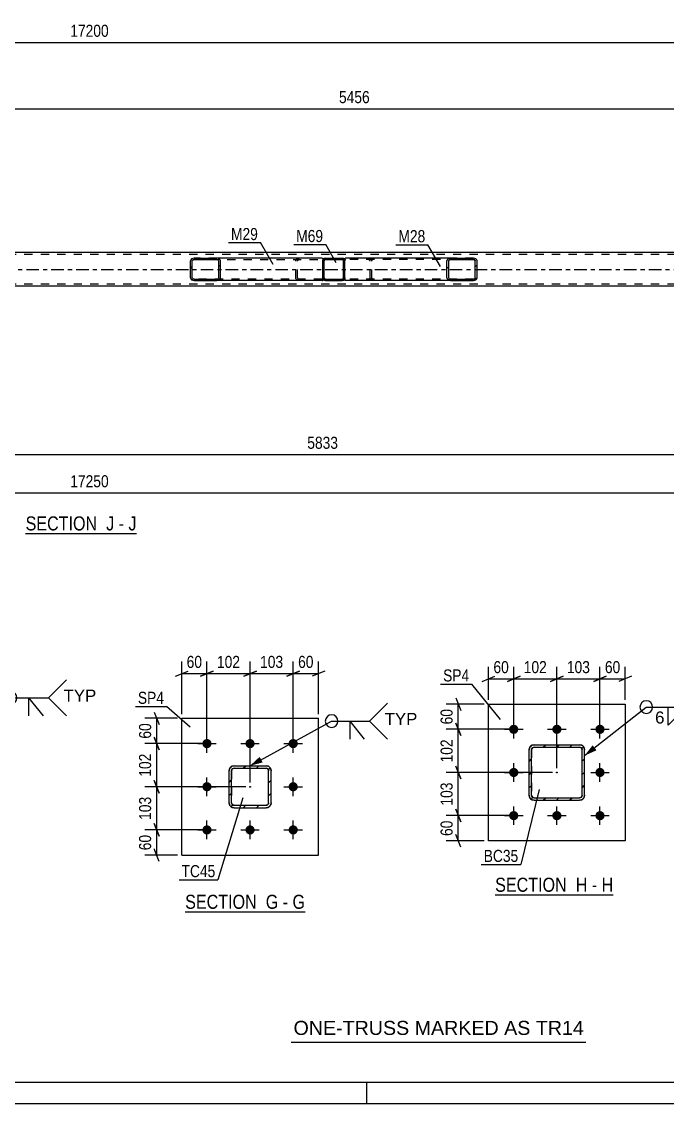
# Model space of a CAD drawing. Header units: millimetres. Extents: x -81 to 760, y -449 to 145.
# Drawn here: x 258 to 411.5, y -448.7 to -191.8 of the extents above; entities that cross this region are included whole.
import ezdxf

# ---------------------------------------------------------------- set-up
doc = ezdxf.new("R2010")
doc.units = ezdxf.units.MM
doc.linetypes.add('DXK_LINE_DOT2', pattern=[3.9198, 1.9599, -1.9599])
doc.linetypes.add('DXK_LINE_DOT3', pattern=[5.9187, 2.979, -0.9799, 0.9799, -0.9799])
doc.styles.add('Arial', font='ARIAL.TTF', dxfattribs={"height": 0.2})
doc.styles.add('Arial Narrow', font='ARIALN.TTF', dxfattribs={"height": 0.2})

# ---------------------------------------------------------------- blocks, each defined once
blk = doc.blocks.new('Unknown-389626899-1162 - 18990')
at = {"color": 5, "linetype": 'Continuous'}
for p, q in [((-75.92, -443.66), (755.08, -443.66)), ((340.08, -448.66), (340.08, -443.66)), ((-80.92, -448.66), (760.08, -448.66))]:
    blk.add_line(p, q, dxfattribs=at)
blk = doc.blocks.new('Unknown-389626899-72569 - 18990')
at = {"color": 7, "linetype": 'Continuous'}
blk.add_line((322.08, -434.16), (392.08, -434.16), dxfattribs=at)
at = {"color": 7, "style": 'Arial'}
blk.add_text('ONE-TRUSS MARKED AS TR14', height=3.3428, dxfattribs=at).set_placement((322.62, -432.41))
blk = doc.blocks.new('Unknown-389626899-12 - 70844')
at = {"color": 6, "linetype": 'Continuous'}
blk.add_line((370.55, -399.16), (398.62, -399.16), dxfattribs=at)
at = {"color": 0, "linetype": 'Continuous'}
blk.add_wipeout([(388.66, -398.41), (388.66, -394.91), (370.55, -394.91), (370.55, -398.41)], dxfattribs=at)
at = {"color": 7, "linetype": 'Continuous', "style": 'Arial Narrow'}
blk.add_text('SECTION ', height=3.34, dxfattribs=at).set_placement((370.55, -398.41))
at = {"color": 0, "linetype": 'Continuous'}
blk.add_wipeout([(392.48, -398.41), (392.48, -394.91), (389.71, -394.91), (389.71, -398.41)], dxfattribs=at)
at = {"color": 7, "linetype": 'Continuous', "style": 'Arial Narrow'}
blk.add_text('H', height=3.34, dxfattribs=at).set_placement((389.71, -398.41))
at = {"color": 0, "linetype": 'Continuous'}
blk.add_wipeout([(394.81, -398.41), (394.81, -394.91), (393.53, -394.91), (393.53, -398.41)], dxfattribs=at)
blk.add_wipeout([(398.62, -398.41), (398.62, -394.91), (395.86, -394.91), (395.86, -398.41)], dxfattribs=at)
at = {"color": 7, "linetype": 'Continuous', "style": 'Arial Narrow'}
for s, p in [('H', (395.86, -398.41)), ('-', (393.53, -398.41))]:
    blk.add_text(s, height=3.34, dxfattribs=at).set_placement(p)
blk = doc.blocks.new('Unknown-389626899-19 - 46442')
at = {"color": 6, "linetype": 'Continuous'}
blk.add_line((296.86, -403.21), (325.36, -403.21), dxfattribs=at)
at = {"color": 0, "linetype": 'Continuous'}
blk.add_wipeout([(314.97, -402.46), (314.97, -398.96), (296.86, -398.96), (296.86, -402.46)], dxfattribs=at)
at = {"color": 7, "linetype": 'Continuous', "style": 'Arial Narrow'}
blk.add_text('SECTION ', height=3.34, dxfattribs=at).set_placement((296.86, -402.46))
at = {"color": 0, "linetype": 'Continuous'}
blk.add_wipeout([(319, -402.46), (319, -398.96), (316.02, -398.96), (316.02, -402.46)], dxfattribs=at)
at = {"color": 7, "linetype": 'Continuous', "style": 'Arial Narrow'}
blk.add_text('G', height=3.34, dxfattribs=at).set_placement((316.02, -402.46))
at = {"color": 0, "linetype": 'Continuous'}
blk.add_wipeout([(321.32, -402.46), (321.32, -398.96), (320.05, -398.96), (320.05, -402.46)], dxfattribs=at)
blk.add_wipeout([(325.36, -402.46), (325.36, -398.96), (322.37, -398.96), (322.37, -402.46)], dxfattribs=at)
at = {"color": 7, "linetype": 'Continuous', "style": 'Arial Narrow'}
for s, p in [('G', (322.37, -402.46)), ('-', (320.05, -402.46))]:
    blk.add_text(s, height=3.34, dxfattribs=at).set_placement(p)
blk = doc.blocks.new('Unknown-389626899-21 - 48534')
at = {"color": 6, "linetype": 'Continuous'}
blk.add_line((258.93, -313.35), (285.29, -313.35), dxfattribs=at)
at = {"color": 0, "linetype": 'Continuous'}
blk.add_wipeout([(277.03, -312.6), (277.03, -309.1), (258.93, -309.1), (258.93, -312.6)], dxfattribs=at)
at = {"color": 7, "linetype": 'Continuous', "style": 'Arial Narrow'}
blk.add_text('SECTION ', height=3.34, dxfattribs=at).set_placement((258.93, -312.6))
at = {"color": 0, "linetype": 'Continuous'}
blk.add_wipeout([(280, -312.6), (280, -309.1), (278.08, -309.1), (278.08, -312.6)], dxfattribs=at)
at = {"color": 7, "linetype": 'Continuous', "style": 'Arial Narrow'}
blk.add_text('J', height=3.34, dxfattribs=at).set_placement((278.08, -312.6))
at = {"color": 0, "linetype": 'Continuous'}
blk.add_wipeout([(282.33, -312.6), (282.33, -309.1), (281.05, -309.1), (281.05, -312.6)], dxfattribs=at)
blk.add_wipeout([(285.29, -312.6), (285.29, -309.1), (283.38, -309.1), (283.38, -312.6)], dxfattribs=at)
at = {"color": 7, "linetype": 'Continuous', "style": 'Arial Narrow'}
for s, p in [('J', (283.38, -312.6)), ('-', (281.05, -312.6))]:
    blk.add_text(s, height=3.34, dxfattribs=at).set_placement(p)
blk = doc.blocks.new('Part-389626899-70857 - 70844')
at = {"linetype": 'Continuous'}
h = blk.add_hatch(dxfattribs=at)
h.set_pattern_fill('', scale=0.7, style=0, pattern_type=0)
h.set_pattern_definition([(45, (379.3602, -363.5743), (-1.57154, 1.57154), [])])
h.paths.add_polyline_path([(379.82, -363.48), (379.36, -363.57), (378.97, -363.83), (378.71, -364.22), (378.62, -364.68), (378.62, -375.48), (378.71, -375.94), (378.97, -376.33), (379.36, -376.59), (379.82, -376.68), (390.62, -376.68), (391.08, -376.59), (391.47, -376.33), (391.73, -375.94), (391.82, -375.48), (391.82, -364.68), (391.73, -364.22), (391.47, -363.83), (391.08, -363.57), (390.62, -363.48)])
h.paths.add_polyline_path([(390.62, -364.08), (390.85, -364.13), (391.04, -364.26), (391.17, -364.45), (391.22, -364.68), (391.22, -375.48), (391.17, -375.71), (391.04, -375.91), (390.85, -376.04), (390.62, -376.08), (379.82, -376.08), (379.59, -376.04), (379.4, -375.91), (379.27, -375.71), (379.22, -375.48), (379.22, -364.68), (379.27, -364.45), (379.4, -364.26), (379.59, -364.13), (379.82, -364.08)])
blk.add_hatch(color=246, dxfattribs=at).paths.add_polyline_path([(385.22, -370.18, -1), (385.22, -369.98, -1)])
at = {"color": 7, "linetype": 'DXK_LINE_DOT2'}
for p, q in [((378.62, -364.68), (378.71, -364.22)), ((378.62, -375.48), (378.62, -364.68)), ((379.27, -364.45), (379.22, -364.68)), ((379.22, -364.68), (379.22, -375.48)), ((379.4, -364.26), (379.27, -364.45)), ((379.36, -363.57), (379.82, -363.48)), ((379.59, -364.13), (379.4, -364.26)), ((379.82, -364.08), (379.59, -364.13)), ((379.82, -363.48), (390.62, -363.48)), ((379.82, -364.08), (390.62, -364.08)), ((390.62, -363.48), (391.08, -363.57)), ((390.85, -364.13), (390.62, -364.08)), ((391.04, -364.26), (390.85, -364.13)), ((391.17, -364.45), (391.04, -364.26)), ((391.22, -364.68), (391.17, -364.45)), ((391.22, -375.48), (391.22, -364.68)), ((391.73, -364.22), (391.82, -364.68)), ((391.82, -375.48), (391.82, -364.68)), ((378.71, -375.94), (378.62, -375.48)), ((379.22, -375.48), (379.27, -375.71)), ((379.27, -375.71), (379.4, -375.91)), ((379.82, -376.68), (379.36, -376.59)), ((379.4, -375.91), (379.59, -376.04)), ((379.59, -376.04), (379.82, -376.08)), ((379.82, -376.08), (390.62, -376.08)), ((379.82, -376.68), (390.62, -376.68)), ((390.62, -376.08), (390.85, -376.04)), ((391.08, -376.59), (390.62, -376.68)), ((390.85, -376.04), (391.04, -375.91)), ((391.04, -375.91), (391.17, -375.71)), ((391.17, -375.71), (391.22, -375.48)), ((391.82, -375.48), (391.73, -375.94))]:
    blk.add_line(p, q, dxfattribs=at)
at = {"color": 2, "linetype": 'Continuous'}
for p, q in [((378.71, -364.22), (378.62, -364.68)), ((378.62, -375.48), (378.62, -364.68)), ((379.22, -364.68), (379.27, -364.45)), ((379.22, -375.48), (379.22, -364.68)), ((379.27, -364.45), (379.4, -364.26)), ((379.82, -363.48), (379.36, -363.57)), ((379.4, -364.26), (379.59, -364.13)), ((379.59, -364.13), (379.82, -364.08)), ((379.82, -363.48), (390.62, -363.48)), ((379.82, -364.08), (390.62, -364.08)), ((391.08, -363.57), (390.62, -363.48)), ((390.62, -364.08), (390.85, -364.13)), ((390.85, -364.13), (391.04, -364.26)), ((391.04, -364.26), (391.17, -364.45)), ((391.17, -364.45), (391.22, -364.68)), ((391.22, -375.48), (391.22, -364.68)), ((391.82, -364.68), (391.73, -364.22)), ((391.82, -375.48), (391.82, -364.68)), ((378.62, -375.48), (378.71, -375.94)), ((379.27, -375.71), (379.22, -375.48)), ((379.4, -375.91), (379.27, -375.71)), ((379.36, -376.59), (379.82, -376.68)), ((379.59, -376.04), (379.4, -375.91)), ((379.82, -376.08), (379.59, -376.04)), ((379.82, -376.08), (390.62, -376.08)), ((379.82, -376.68), (390.62, -376.68)), ((390.85, -376.04), (390.62, -376.08)), ((390.62, -376.68), (391.08, -376.59)), ((391.04, -375.91), (390.85, -376.04)), ((391.17, -375.71), (391.04, -375.91)), ((391.22, -375.48), (391.17, -375.71)), ((391.73, -375.94), (391.82, -375.48))]:
    blk.add_line(p, q, dxfattribs=at)
at = {"color": 7, "linetype": 'DXK_LINE_DOT3'}
blk.add_line((385.22, -370.08), (385.22, -370.08), dxfattribs=at)
at = {"color": 246, "linetype": 'DXK_LINE_DOT2'}
blk.add_line((385.22, -370.08), (385.22, -370.08), dxfattribs=at)
at = {"color": 246, "linetype": 'Continuous'}
blk.add_circle((385.22, -370.08), 0.1, dxfattribs=at)
at = {"color": 7, "linetype": 'DXK_LINE_DOT2'}
for centre, start, end in [((379.82, -364.68), 112.5, 157.5), ((390.62, -364.68), 22.5, 67.5), ((379.82, -375.48), 202.5, 247.5), ((390.62, -375.48), 292.5, 337.5)]:
    blk.add_arc(centre, 1.2, start, end, dxfattribs=at)
at = {"color": 2, "linetype": 'Continuous'}
for centre, start, end in [((379.82, -364.68), 112.5, 157.5), ((390.62, -364.68), 22.5, 67.5), ((379.82, -375.48), 202.5, 247.5), ((390.62, -375.48), 292.5, 337.5)]:
    blk.add_arc(centre, 1.2, start, end, dxfattribs=at)
blk = doc.blocks.new('Part-389626899-70898 - 70844')
at = {"color": 2, "linetype": 'Continuous'}
for p, q in [((368.97, -386.33), (368.97, -353.83)), ((368.97, -353.83), (401.47, -353.83)), ((401.47, -353.83), (401.47, -386.33)), ((401.47, -386.33), (368.97, -386.33))]:
    blk.add_line(p, q, dxfattribs=at)
blk = doc.blocks.new('Bolt-389626899-70950 - 70844')
at = {"linetype": 'Continuous'}
for points in [[(374.97, -358.73, -1), (374.97, -360.93, -1)], [(385.22, -358.73, -1), (385.22, -360.93, -1)], [(395.47, -358.73, -1), (395.47, -360.93, -1)], [(374.97, -368.98, -1), (374.97, -371.18, -1)], [(395.47, -368.98, -1), (395.47, -371.18, -1)], [(374.97, -379.23, -1), (374.97, -381.43, -1)], [(385.22, -379.23, -1), (385.22, -381.43, -1)], [(395.47, -379.23, -1), (395.47, -381.43, -1)]]:
    blk.add_hatch(color=1, dxfattribs=at).paths.add_polyline_path(points)
at = {"color": 1, "linetype": 'Continuous'}
for p, q in [((374.97, -362.03), (374.97, -357.63)), ((385.22, -362.03), (385.22, -357.63)), ((395.47, -362.03), (395.47, -357.63)), ((372.77, -359.83), (377.17, -359.83)), ((383.02, -359.83), (387.42, -359.83)), ((393.27, -359.83), (397.67, -359.83)), ((374.97, -372.28), (374.97, -367.88)), ((395.47, -372.28), (395.47, -367.88)), ((372.77, -370.08), (377.17, -370.08)), ((393.27, -370.08), (397.67, -370.08)), ((374.97, -382.53), (374.97, -378.13)), ((385.22, -382.53), (385.22, -378.13)), ((395.47, -382.53), (395.47, -378.13)), ((372.77, -380.33), (377.17, -380.33)), ((383.02, -380.33), (387.42, -380.33)), ((393.27, -380.33), (397.67, -380.33))]:
    blk.add_line(p, q, dxfattribs=at)
blk = doc.blocks.new('Part-389626899-46452 - 46442')
at = {"linetype": 'Continuous'}
h = blk.add_hatch(dxfattribs=at)
h.set_pattern_fill('', scale=0.7, style=0, pattern_type=0)
h.set_pattern_definition([(45, (308.0282, -368.5607), (-1.57154, 1.57154), [])])
h.paths.add_polyline_path([(308.49, -368.47), (308.03, -368.56), (307.64, -368.82), (307.38, -369.21), (307.29, -369.67), (307.29, -377.27), (307.38, -377.73), (307.64, -378.12), (308.03, -378.38), (308.49, -378.47), (316.09, -378.47), (316.55, -378.38), (316.94, -378.12), (317.2, -377.73), (317.29, -377.27), (317.29, -369.67), (317.2, -369.21), (316.94, -368.82), (316.55, -368.56), (316.09, -368.47)])
h.paths.add_polyline_path([(316.09, -369.07), (316.32, -369.12), (316.51, -369.25), (316.64, -369.44), (316.69, -369.67), (316.69, -377.27), (316.64, -377.5), (316.51, -377.69), (316.32, -377.82), (316.09, -377.87), (308.49, -377.87), (308.26, -377.82), (308.06, -377.69), (307.93, -377.5), (307.89, -377.27), (307.89, -369.67), (307.93, -369.44), (308.06, -369.25), (308.26, -369.12), (308.49, -369.07)])
blk.add_hatch(color=246, dxfattribs=at).paths.add_polyline_path([(312.29, -373.57, -1), (312.29, -373.37, -1)])
at = {"color": 7, "linetype": 'DXK_LINE_DOT2'}
for p, q in [((307.29, -369.67), (307.38, -369.21)), ((307.29, -377.27), (307.29, -369.67)), ((307.93, -369.44), (307.89, -369.67)), ((307.89, -369.67), (307.89, -377.27)), ((308.06, -369.25), (307.93, -369.44)), ((308.03, -368.56), (308.49, -368.47)), ((308.26, -369.12), (308.06, -369.25)), ((308.49, -369.07), (308.26, -369.12)), ((308.49, -368.47), (316.09, -368.47)), ((308.49, -369.07), (316.09, -369.07)), ((316.09, -368.47), (316.55, -368.56)), ((316.32, -369.12), (316.09, -369.07)), ((316.51, -369.25), (316.32, -369.12)), ((316.64, -369.44), (316.51, -369.25)), ((316.69, -369.67), (316.64, -369.44)), ((316.69, -377.27), (316.69, -369.67)), ((317.2, -369.21), (317.29, -369.67)), ((317.29, -377.27), (317.29, -369.67)), ((307.38, -377.73), (307.29, -377.27)), ((307.89, -377.27), (307.93, -377.5)), ((307.93, -377.5), (308.06, -377.69)), ((316.51, -377.69), (316.64, -377.5)), ((316.64, -377.5), (316.69, -377.27)), ((317.29, -377.27), (317.2, -377.73)), ((308.49, -378.47), (308.03, -378.38)), ((308.06, -377.69), (308.26, -377.82)), ((308.26, -377.82), (308.49, -377.87)), ((308.49, -377.87), (316.09, -377.87)), ((308.49, -378.47), (316.09, -378.47)), ((316.09, -377.87), (316.32, -377.82)), ((316.55, -378.38), (316.09, -378.47)), ((316.32, -377.82), (316.51, -377.69))]:
    blk.add_line(p, q, dxfattribs=at)
at = {"color": 2, "linetype": 'Continuous'}
for p, q in [((307.38, -369.21), (307.29, -369.67)), ((307.29, -377.27), (307.29, -369.67)), ((307.89, -369.67), (307.93, -369.44)), ((307.89, -377.27), (307.89, -369.67)), ((307.93, -369.44), (308.06, -369.25)), ((308.49, -368.47), (308.03, -368.56)), ((308.06, -369.25), (308.26, -369.12)), ((308.26, -369.12), (308.49, -369.07)), ((308.49, -368.47), (316.09, -368.47)), ((308.49, -369.07), (316.09, -369.07)), ((316.55, -368.56), (316.09, -368.47)), ((316.09, -369.07), (316.32, -369.12)), ((316.32, -369.12), (316.51, -369.25)), ((316.51, -369.25), (316.64, -369.44)), ((316.64, -369.44), (316.69, -369.67)), ((316.69, -377.27), (316.69, -369.67)), ((317.29, -369.67), (317.2, -369.21)), ((317.29, -377.27), (317.29, -369.67)), ((307.29, -377.27), (307.38, -377.73)), ((307.93, -377.5), (307.89, -377.27)), ((308.06, -377.69), (307.93, -377.5)), ((316.64, -377.5), (316.51, -377.69)), ((316.69, -377.27), (316.64, -377.5)), ((317.2, -377.73), (317.29, -377.27)), ((308.03, -378.38), (308.49, -378.47)), ((308.26, -377.82), (308.06, -377.69)), ((308.49, -377.87), (308.26, -377.82)), ((308.49, -377.87), (316.09, -377.87)), ((308.49, -378.47), (316.09, -378.47)), ((316.32, -377.82), (316.09, -377.87)), ((316.09, -378.47), (316.55, -378.38)), ((316.51, -377.69), (316.32, -377.82))]:
    blk.add_line(p, q, dxfattribs=at)
at = {"color": 7, "linetype": 'DXK_LINE_DOT3'}
blk.add_line((312.29, -373.47), (312.29, -373.47), dxfattribs=at)
at = {"color": 246, "linetype": 'DXK_LINE_DOT2'}
blk.add_line((312.29, -373.47), (312.29, -373.47), dxfattribs=at)
at = {"color": 246, "linetype": 'Continuous'}
blk.add_circle((312.29, -373.47), 0.1, dxfattribs=at)
at = {"color": 7, "linetype": 'DXK_LINE_DOT2'}
for centre, start, end in [((308.49, -369.67), 112.5, 157.5), ((316.09, -369.67), 22.5, 67.5), ((308.49, -377.27), 202.5, 247.5), ((316.09, -377.27), 292.5, 337.5)]:
    blk.add_arc(centre, 1.2, start, end, dxfattribs=at)
at = {"color": 2, "linetype": 'Continuous'}
for centre, start, end in [((308.49, -369.67), 112.5, 157.5), ((316.09, -369.67), 22.5, 67.5), ((308.49, -377.27), 202.5, 247.5), ((316.09, -377.27), 292.5, 337.5)]:
    blk.add_arc(centre, 1.2, start, end, dxfattribs=at)
blk = doc.blocks.new('Part-389626899-46501 - 46442')
at = {"color": 2, "linetype": 'Continuous'}
for p, q in [((296.04, -389.72), (296.04, -357.22)), ((296.04, -357.22), (328.54, -357.22)), ((328.54, -389.72), (328.54, -357.22)), ((296.04, -389.72), (328.54, -389.72))]:
    blk.add_line(p, q, dxfattribs=at)
blk = doc.blocks.new('Bolt-389626899-46627 - 46442')
at = {"linetype": 'Continuous'}
for points in [[(302.04, -362.12, -1), (302.04, -364.32, -1)], [(312.29, -362.12, -1), (312.29, -364.32, -1)], [(322.54, -362.12, -1), (322.54, -364.32, -1)], [(302.04, -372.37, -1), (302.04, -374.57, -1)], [(322.54, -372.37, -1), (322.54, -374.57, -1)], [(302.04, -382.62, -1), (302.04, -384.82, -1)], [(312.29, -382.62, -1), (312.29, -384.82, -1)], [(322.54, -382.62, -1), (322.54, -384.82, -1)]]:
    blk.add_hatch(color=1, dxfattribs=at).paths.add_polyline_path(points)
at = {"color": 1, "linetype": 'Continuous'}
for p, q in [((302.04, -365.42), (302.04, -361.02)), ((312.29, -365.42), (312.29, -361.02)), ((322.54, -365.42), (322.54, -361.02)), ((299.84, -363.22), (304.24, -363.22)), ((310.09, -363.22), (314.49, -363.22)), ((320.34, -363.22), (324.74, -363.22)), ((302.04, -375.67), (302.04, -371.27)), ((322.54, -375.67), (322.54, -371.27)), ((299.84, -373.47), (304.24, -373.47)), ((320.34, -373.47), (324.74, -373.47)), ((302.04, -385.92), (302.04, -381.52)), ((312.29, -385.92), (312.29, -381.52)), ((322.54, -385.92), (322.54, -381.52)), ((299.84, -383.72), (304.24, -383.72)), ((310.09, -383.72), (314.49, -383.72)), ((320.34, -383.72), (324.74, -383.72))]:
    blk.add_line(p, q, dxfattribs=at)
blk = doc.blocks.new('Part-389626899-48541 - 48534')
at = {"linetype": 'Continuous'}
h = blk.add_hatch(dxfattribs=at)
h.set_pattern_fill('', scale=0.7, style=0, pattern_type=0)
h.set_pattern_definition([(45, (334.4336, -253.1882), (-1.57154, 1.57154), [])])
h.paths.add_polyline_path([(334.19, -253.24), (334.43, -253.19), (334.64, -253.05), (334.78, -252.84), (334.83, -252.6), (334.83, -248.6), (334.78, -248.35), (334.64, -248.14), (334.43, -248.01), (334.19, -247.96), (330.19, -247.96), (329.94, -248.01), (329.74, -248.14), (329.6, -248.35), (329.55, -248.6), (329.55, -252.6), (329.6, -252.84), (329.74, -253.05), (329.94, -253.19), (330.19, -253.24)])
h.paths.add_polyline_path([(330.07, -252.89), (329.96, -252.82), (329.89, -252.72), (329.87, -252.6), (329.87, -248.6), (329.89, -248.47), (329.96, -248.37), (330.07, -248.3), (330.19, -248.28), (334.19, -248.28), (334.31, -248.3), (334.41, -248.37), (334.48, -248.47), (334.51, -248.6), (334.51, -252.6), (334.48, -252.72), (334.41, -252.82), (334.31, -252.89), (334.19, -252.92), (330.19, -252.92)])
at = {"color": 7, "linetype": 'DXK_LINE_DOT2'}
for p, q in [((329.55, -248.6), (329.6, -248.35)), ((329.55, -252.6), (329.55, -248.6)), ((329.89, -248.47), (329.87, -248.6)), ((329.87, -252.6), (329.87, -248.6)), ((329.94, -248.01), (330.19, -247.96)), ((330.19, -248.28), (330.07, -248.3)), ((330.19, -247.96), (334.19, -247.96)), ((330.19, -248.28), (334.19, -248.28)), ((334.19, -247.96), (334.43, -248.01)), ((334.31, -248.3), (334.19, -248.28)), ((334.51, -248.6), (334.48, -248.47)), ((334.51, -252.6), (334.51, -248.6)), ((334.78, -248.35), (334.83, -248.6)), ((334.83, -252.6), (334.83, -248.6)), ((329.6, -252.84), (329.55, -252.6)), ((329.87, -252.6), (329.89, -252.72)), ((330.19, -253.24), (329.94, -253.19)), ((330.07, -252.89), (330.19, -252.92)), ((330.19, -252.92), (334.19, -252.92)), ((330.19, -253.24), (334.19, -253.24)), ((334.19, -252.92), (334.31, -252.89)), ((334.43, -253.19), (334.19, -253.24)), ((334.48, -252.72), (334.51, -252.6)), ((334.83, -252.6), (334.78, -252.84))]:
    blk.add_line(p, q, dxfattribs=at)
at = {"color": 2, "linetype": 'Continuous'}
for p, q in [((329.6, -248.35), (329.55, -248.6)), ((329.55, -252.6), (329.55, -248.6)), ((329.87, -248.6), (329.89, -248.47)), ((329.87, -252.6), (329.87, -248.6)), ((330.19, -247.96), (329.94, -248.01)), ((330.07, -248.3), (330.19, -248.28)), ((330.19, -247.96), (334.19, -247.96)), ((330.19, -248.28), (334.19, -248.28)), ((334.43, -248.01), (334.19, -247.96)), ((334.19, -248.28), (334.31, -248.3)), ((334.48, -248.47), (334.51, -248.6)), ((334.51, -252.6), (334.51, -248.6)), ((334.83, -248.6), (334.78, -248.35)), ((334.83, -252.6), (334.83, -248.6)), ((329.55, -252.6), (329.6, -252.84)), ((329.89, -252.72), (329.87, -252.6)), ((329.94, -253.19), (330.19, -253.24)), ((330.19, -252.92), (330.07, -252.89)), ((330.19, -252.92), (334.19, -252.92)), ((330.19, -253.24), (334.19, -253.24)), ((334.31, -252.89), (334.19, -252.92)), ((334.19, -253.24), (334.43, -253.19)), ((334.51, -252.6), (334.48, -252.72)), ((334.78, -252.84), (334.83, -252.6))]:
    blk.add_line(p, q, dxfattribs=at)
at = {"color": 7, "linetype": 'DXK_LINE_DOT2'}
for centre, radius, start, end in [((330.19, -248.6), 0.64, 112.5, 157.5), ((330.19, -248.6), 0.32, 112.5, 157.5), ((334.19, -248.6), 0.32, 22.5, 67.5), ((334.19, -248.6), 0.64, 22.5, 67.5), ((330.19, -252.6), 0.64, 202.5, 247.5), ((330.19, -252.6), 0.32, 202.5, 247.5), ((334.19, -252.6), 0.32, 292.5, 337.5), ((334.19, -252.6), 0.64, 292.5, 337.5)]:
    blk.add_arc(centre, radius, start, end, dxfattribs=at)
at = {"color": 2, "linetype": 'Continuous'}
for centre, radius, start, end in [((330.19, -248.6), 0.64, 112.5, 157.5), ((330.19, -248.6), 0.32, 112.5, 157.5), ((334.19, -248.6), 0.32, 22.5, 67.5), ((334.19, -248.6), 0.64, 22.5, 67.5), ((330.19, -252.6), 0.64, 202.5, 247.5), ((330.19, -252.6), 0.32, 202.5, 247.5), ((334.19, -252.6), 0.32, 292.5, 337.5), ((334.19, -252.6), 0.64, 292.5, 337.5)]:
    blk.add_arc(centre, radius, start, end, dxfattribs=at)
blk = doc.blocks.new('Part-389626899-48550 - 48534')
at = {"color": 2, "linetype": 'Continuous'}
for p, q in [((574.16, -246.6), (-32.01, -246.6)), ((574.16, -254.6), (-32.01, -254.6))]:
    blk.add_line(p, q, dxfattribs=at)
at = {"color": 7, "linetype": 'DXK_LINE_DOT2'}
for p, q in [((574.16, -247.08), (-36.81, -247.08)), ((574.16, -254.12), (-36.81, -254.12))]:
    blk.add_line(p, q, dxfattribs=at)
at = {"color": 7, "linetype": 'DXK_LINE_DOT3'}
blk.add_line((-36.81, -250.6), (574.16, -250.6), dxfattribs=at)
blk = doc.blocks.new('Part-389626899-48640 - 48534')
at = {"linetype": 'Continuous'}
h = blk.add_hatch(dxfattribs=at)
h.set_pattern_fill('', scale=0.7, style=0, pattern_type=0)
h.set_pattern_definition([(45, (365.7176, -253.1882), (-1.57154, 1.57154), [])])
h.paths.add_polyline_path([(365.39, -253.24), (365.72, -253.19), (366, -253.05), (366.19, -252.84), (366.25, -252.6), (366.25, -248.6), (366.19, -248.35), (366, -248.14), (365.72, -248.01), (365.39, -247.96), (359.97, -247.96), (359.63, -248.01), (359.35, -248.14), (359.16, -248.35), (359.1, -248.6), (359.1, -252.6), (359.16, -252.84), (359.35, -253.05), (359.63, -253.19), (359.97, -253.24)])
h.paths.add_polyline_path([(359.8, -252.89), (359.66, -252.82), (359.57, -252.72), (359.53, -252.6), (359.53, -248.6), (359.57, -248.47), (359.66, -248.37), (359.8, -248.3), (359.97, -248.28), (365.39, -248.28), (365.55, -248.3), (365.69, -248.37), (365.79, -248.47), (365.82, -248.6), (365.82, -252.6), (365.79, -252.72), (365.69, -252.82), (365.55, -252.89), (365.39, -252.92), (359.97, -252.92)])
at = {"color": 2, "linetype": 'Continuous'}
for p, q in [((334.83, -247.98), (334.96, -247.96)), ((334.83, -247.98), (334.83, -248.6)), ((359.97, -247.96), (334.96, -247.96)), ((359.16, -248.35), (359.1, -248.6)), ((359.1, -252.6), (359.1, -248.6)), ((359.53, -248.6), (359.57, -248.47)), ((359.53, -252.6), (359.53, -248.6)), ((359.97, -247.96), (359.63, -248.01)), ((359.8, -248.3), (359.97, -248.28)), ((359.97, -247.96), (365.39, -247.96)), ((359.97, -248.28), (365.39, -248.28)), ((365.72, -248.01), (365.39, -247.96)), ((365.39, -248.28), (365.55, -248.3)), ((365.79, -248.47), (365.82, -248.6)), ((365.82, -252.6), (365.82, -248.6)), ((366.25, -248.6), (366.19, -248.35)), ((366.25, -252.6), (366.25, -248.6)), ((334.83, -253.19), (334.83, -252.6)), ((334.83, -253.22), (334.83, -253.19)), ((334.96, -253.24), (334.83, -253.22)), ((359.97, -253.24), (334.96, -253.24)), ((359.1, -252.6), (359.16, -252.84)), ((359.57, -252.72), (359.53, -252.6)), ((359.63, -253.19), (359.97, -253.24)), ((359.97, -252.92), (359.8, -252.89)), ((359.97, -252.92), (365.39, -252.92)), ((359.97, -253.24), (365.39, -253.24)), ((365.55, -252.89), (365.39, -252.92)), ((365.39, -253.24), (365.72, -253.19)), ((365.82, -252.6), (365.79, -252.72)), ((366.19, -252.84), (366.25, -252.6))]:
    blk.add_line(p, q, dxfattribs=at)
at = {"color": 7, "linetype": 'DXK_LINE_DOT2'}
for p, q in [((334.83, -248.3), (334.83, -247.98)), ((334.96, -248.28), (334.83, -248.3)), ((334.83, -253.05), (334.83, -248.6)), ((365.39, -248.28), (334.96, -248.28)), ((340.38, -247.96), (340.72, -248.01)), ((340.55, -248.3), (340.38, -248.28)), ((340.82, -248.6), (340.79, -248.47)), ((340.82, -252.6), (340.82, -248.6)), ((341.19, -248.35), (341.25, -248.6)), ((341.25, -252.6), (341.25, -248.6)), ((365.39, -247.96), (359.97, -247.96)), ((334.96, -252.92), (334.83, -252.9)), ((365.39, -252.92), (334.96, -252.92)), ((340.38, -252.92), (340.55, -252.89)), ((340.72, -253.19), (340.38, -253.24)), ((340.79, -252.72), (340.82, -252.6)), ((341.25, -252.6), (341.19, -252.84)), ((365.39, -253.24), (359.97, -253.24))]:
    blk.add_line(p, q, dxfattribs=at)
for centre, radius, start, end in [((340.45, -248.68), 0.396, 31.978, 75.1661), ((340.51, -248.77), 0.792, 31.978, 75.1661), ((340.45, -252.51), 0.396, 284.8339, 328.022), ((340.51, -252.42), 0.792, 284.8339, 328.022)]:
    blk.add_arc(centre, radius, start, end, dxfattribs=at)
at = {"color": 2, "linetype": 'Continuous'}
for centre, radius, start, end in [((359.84, -248.77), 0.792, 104.8339, 148.022), ((359.9, -248.68), 0.396, 104.8339, 148.022), ((365.45, -248.68), 0.396, 31.978, 75.1661), ((365.51, -248.77), 0.792, 31.978, 75.1661), ((359.84, -252.42), 0.792, 211.978, 255.1661), ((359.9, -252.51), 0.396, 211.978, 255.1661), ((365.45, -252.51), 0.396, 284.8339, 328.022), ((365.51, -252.42), 0.792, 284.8339, 328.022)]:
    blk.add_arc(centre, radius, start, end, dxfattribs=at)
blk = doc.blocks.new('Part-389626899-48644 - 48534')
at = {"linetype": 'Continuous'}
h = blk.add_hatch(dxfattribs=at)
h.set_pattern_fill('', scale=0.7, style=0, pattern_type=0)
h.set_pattern_definition([(45, (304.7434, -253.1882), (-1.57154, 1.57154), [])])
h.paths.add_polyline_path([(304.41, -253.24), (304.74, -253.19), (305.02, -253.05), (305.21, -252.84), (305.28, -252.6), (305.28, -248.6), (305.21, -248.35), (305.02, -248.14), (304.74, -248.01), (304.41, -247.96), (298.99, -247.96), (298.66, -248.01), (298.38, -248.14), (298.19, -248.35), (298.12, -248.6), (298.12, -252.6), (298.19, -252.84), (298.38, -253.05), (298.66, -253.19), (298.99, -253.24)])
h.paths.add_polyline_path([(298.83, -252.89), (298.69, -252.82), (298.59, -252.72), (298.56, -252.6), (298.56, -248.6), (298.59, -248.47), (298.69, -248.37), (298.83, -248.3), (298.99, -248.28), (304.41, -248.28), (304.58, -248.3), (304.72, -248.37), (304.81, -248.47), (304.85, -248.6), (304.85, -252.6), (304.81, -252.72), (304.72, -252.82), (304.58, -252.89), (304.41, -252.92), (298.99, -252.92)])
at = {"color": 2, "linetype": 'Continuous'}
for p, q in [((298.19, -248.35), (298.12, -248.6)), ((298.12, -252.6), (298.12, -248.6)), ((298.56, -248.6), (298.59, -248.47)), ((298.56, -252.6), (298.56, -248.6)), ((298.99, -247.96), (298.66, -248.01)), ((298.83, -248.3), (298.99, -248.28)), ((298.99, -247.96), (304.41, -247.96)), ((298.99, -248.28), (304.41, -248.28)), ((329.41, -247.96), (304.41, -247.96)), ((304.74, -248.01), (304.41, -247.96)), ((304.41, -248.28), (304.58, -248.3)), ((304.81, -248.47), (304.85, -248.6)), ((304.85, -252.6), (304.85, -248.6)), ((305.28, -248.6), (305.21, -248.35)), ((305.28, -252.6), (305.28, -248.6)), ((329.41, -247.96), (329.55, -247.98)), ((329.55, -247.98), (329.55, -248.01)), ((329.55, -248.01), (329.55, -248.14)), ((329.55, -248.14), (329.55, -248.6)), ((298.12, -252.6), (298.19, -252.84)), ((298.59, -252.72), (298.56, -252.6)), ((298.66, -253.19), (298.99, -253.24)), ((298.99, -252.92), (298.83, -252.89)), ((298.99, -252.92), (304.41, -252.92)), ((298.99, -253.24), (304.41, -253.24)), ((304.58, -252.89), (304.41, -252.92)), ((304.41, -253.24), (304.74, -253.19)), ((329.41, -253.24), (304.41, -253.24)), ((304.85, -252.6), (304.81, -252.72)), ((305.21, -252.84), (305.28, -252.6)), ((329.41, -253.24), (329.55, -253.22)), ((329.55, -253.22), (329.55, -252.6))]:
    blk.add_line(p, q, dxfattribs=at)
at = {"color": 7, "linetype": 'DXK_LINE_DOT2'}
for p, q in [((304.41, -247.96), (298.99, -247.96)), ((298.99, -248.28), (329.41, -248.28)), ((323.13, -248.6), (323.19, -248.35)), ((323.13, -252.6), (323.13, -248.6)), ((323.59, -248.47), (323.56, -248.6)), ((323.56, -252.6), (323.56, -248.6)), ((323.66, -248.01), (323.99, -247.96)), ((323.99, -248.28), (323.83, -248.3)), ((329.41, -248.28), (329.55, -248.3)), ((329.55, -248.14), (329.55, -248.3)), ((329.55, -252.6), (329.55, -248.35)), ((329.41, -252.92), (298.99, -252.92)), ((304.41, -253.24), (298.99, -253.24)), ((323.19, -252.84), (323.13, -252.6)), ((323.56, -252.6), (323.59, -252.72)), ((323.99, -253.24), (323.66, -253.19)), ((323.83, -252.89), (323.99, -252.92)), ((329.41, -252.92), (329.55, -252.9))]:
    blk.add_line(p, q, dxfattribs=at)
at = {"color": 2, "linetype": 'Continuous'}
for centre, radius, start, end in [((298.86, -248.77), 0.792, 104.8339, 148.022), ((298.93, -248.68), 0.396, 104.8339, 148.022), ((304.48, -248.68), 0.396, 31.978, 75.1661), ((304.54, -248.77), 0.792, 31.978, 75.1661), ((298.86, -252.42), 0.792, 211.978, 255.1661), ((298.93, -252.51), 0.396, 211.978, 255.1661), ((304.48, -252.51), 0.396, 284.8339, 328.022), ((304.54, -252.42), 0.792, 284.8339, 328.022)]:
    blk.add_arc(centre, radius, start, end, dxfattribs=at)
at = {"color": 7, "linetype": 'DXK_LINE_DOT2'}
for centre, radius, start, end in [((323.86, -248.77), 0.792, 104.8339, 148.022), ((323.93, -248.68), 0.396, 104.8339, 148.022), ((323.86, -252.42), 0.792, 211.978, 255.1661), ((323.93, -252.51), 0.396, 211.978, 255.1661)]:
    blk.add_arc(centre, radius, start, end, dxfattribs=at)
blk = doc.blocks.new('StraightDimension-389626899-71332 - 70844')
at = {"color": 7, "linetype": 'Continuous'}
for p, q in [((368.97, -352.83), (368.97, -344.99)), ((374.97, -358.83), (374.97, -344.99)), ((367.47, -348.44), (370.47, -347.24)), ((368.97, -347.84), (374.97, -347.84)), ((376.47, -347.24), (373.47, -348.44))]:
    blk.add_line(p, q, dxfattribs=at)
at = {"color": 0}
blk.add_wipeout([(374.4, -347.09), (374.4, -342.89), (369.54, -342.89), (369.54, -347.09)], dxfattribs=at)
at = {"color": 3, "style": 'Arial Narrow'}
blk.add_text('60', height=2.863, dxfattribs=at).set_placement((370.14, -346.49))
blk = doc.blocks.new('StraightDimension-389626899-71329 - 70844')
at = {"color": 7, "linetype": 'Continuous'}
for p, q in [((395.47, -358.83), (395.47, -344.99)), ((401.47, -352.83), (401.47, -344.99)), ((393.97, -348.44), (396.97, -347.24)), ((395.47, -347.84), (401.47, -347.84)), ((402.97, -347.24), (399.97, -348.44))]:
    blk.add_line(p, q, dxfattribs=at)
at = {"color": 0}
blk.add_wipeout([(400.9, -347.09), (400.9, -342.89), (396.04, -342.89), (396.04, -347.09)], dxfattribs=at)
at = {"color": 3, "style": 'Arial Narrow'}
blk.add_text('60', height=2.863, dxfattribs=at).set_placement((396.64, -346.49))
blk = doc.blocks.new('StraightDimension-389626899-71330 - 70844')
at = {"color": 7, "linetype": 'Continuous'}
for p, q in [((385.22, -369.08), (385.22, -344.99)), ((395.47, -358.83), (395.47, -344.99)), ((383.72, -348.44), (386.72, -347.24)), ((385.22, -347.84), (395.47, -347.84)), ((396.97, -347.24), (393.97, -348.44))]:
    blk.add_line(p, q, dxfattribs=at)
at = {"color": 0}
blk.add_wipeout([(393.69, -347.09), (393.69, -342.89), (387, -342.89), (387, -347.09)], dxfattribs=at)
at = {"color": 3, "style": 'Arial Narrow'}
blk.add_text('103', height=2.863, dxfattribs=at).set_placement((387.6, -346.49))
blk = doc.blocks.new('StraightDimension-389626899-71331 - 70844')
at = {"color": 7, "linetype": 'Continuous'}
for p, q in [((374.97, -358.83), (374.97, -344.99)), ((385.22, -369.08), (385.22, -344.99)), ((373.47, -348.44), (376.47, -347.24)), ((374.97, -347.84), (385.22, -347.84)), ((386.72, -347.24), (383.72, -348.44))]:
    blk.add_line(p, q, dxfattribs=at)
at = {"color": 0}
blk.add_wipeout([(383.44, -347.09), (383.44, -342.89), (376.75, -342.89), (376.75, -347.09)], dxfattribs=at)
at = {"color": 3, "style": 'Arial Narrow'}
blk.add_text('102', height=2.863, dxfattribs=at).set_placement((377.35, -346.49))
blk = doc.blocks.new('StraightDimension-389626899-71370 - 70844')
at = {"color": 7, "linetype": 'Continuous'}
for p, q in [((367.97, -353.83), (358.94, -353.83)), ((361.19, -352.33), (362.39, -355.33)), ((361.79, -359.83), (361.79, -353.83)), ((362.39, -361.33), (361.19, -358.33)), ((373.97, -359.83), (358.94, -359.83))]:
    blk.add_line(p, q, dxfattribs=at)
at = {"color": 0}
blk.add_wipeout([(361.04, -354.4), (356.84, -354.4), (356.84, -359.26), (361.04, -359.26)], dxfattribs=at)
at = {"color": 3, "style": 'Arial Narrow'}
blk.add_text('60', height=2.863, rotation=90.0002, dxfattribs=at).set_placement((360.44, -358.66))
blk = doc.blocks.new('StraightDimension-389626899-71371 - 70844')
at = {"color": 7, "linetype": 'Continuous'}
for p, q in [((361.19, -358.33), (362.39, -361.33)), ((373.97, -359.83), (358.94, -359.83)), ((361.79, -370.08), (361.79, -359.83)), ((362.39, -371.58), (361.19, -368.58)), ((384.22, -370.08), (358.94, -370.08))]:
    blk.add_line(p, q, dxfattribs=at)
at = {"color": 0}
blk.add_wipeout([(361.04, -361.62), (356.84, -361.62), (356.84, -368.3), (361.04, -368.3)], dxfattribs=at)
at = {"color": 3, "style": 'Arial Narrow'}
blk.add_text('102', height=2.863, rotation=90.0002, dxfattribs=at).set_placement((360.44, -367.7))
blk = doc.blocks.new('StraightDimension-389626899-71372 - 70844')
at = {"color": 7, "linetype": 'Continuous'}
for p, q in [((361.19, -368.58), (362.39, -371.58)), ((384.22, -370.08), (358.94, -370.08)), ((361.79, -380.33), (361.79, -370.08)), ((362.39, -381.83), (361.19, -378.83)), ((373.97, -380.33), (358.94, -380.33))]:
    blk.add_line(p, q, dxfattribs=at)
at = {"color": 0}
blk.add_wipeout([(361.04, -371.87), (356.84, -371.87), (356.84, -378.55), (361.04, -378.55)], dxfattribs=at)
at = {"color": 3, "style": 'Arial Narrow'}
blk.add_text('103', height=2.863, rotation=90.0002, dxfattribs=at).set_placement((360.44, -377.95))
blk = doc.blocks.new('StraightDimension-389626899-71373 - 70844')
at = {"color": 7, "linetype": 'Continuous'}
for p, q in [((361.19, -378.83), (362.39, -381.83)), ((373.97, -380.33), (358.94, -380.33)), ((361.79, -386.33), (361.79, -380.33)), ((362.39, -387.83), (361.19, -384.83)), ((367.97, -386.33), (358.94, -386.33))]:
    blk.add_line(p, q, dxfattribs=at)
at = {"color": 0}
blk.add_wipeout([(361.04, -380.9), (356.84, -380.9), (356.84, -385.76), (361.04, -385.76)], dxfattribs=at)
at = {"color": 3, "style": 'Arial Narrow'}
blk.add_text('60', height=2.863, rotation=90.0002, dxfattribs=at).set_placement((360.44, -385.16))
blk = doc.blocks.new('StraightDimension-389626899-69758 - 46442')
at = {"color": 7, "linetype": 'Continuous'}
for p, q in [((289.51, -382.22), (290.71, -385.22)), ((301.04, -383.72), (287.26, -383.72)), ((290.11, -389.72), (290.11, -383.72)), ((295.04, -389.72), (287.26, -389.72)), ((290.71, -391.22), (289.51, -388.22))]:
    blk.add_line(p, q, dxfattribs=at)
at = {"color": 0}
blk.add_wipeout([(289.36, -384.29), (285.16, -384.29), (285.16, -389.15), (289.36, -389.15)], dxfattribs=at)
at = {"color": 3, "style": 'Arial Narrow'}
blk.add_text('60', height=2.863, rotation=90.0002, dxfattribs=at).set_placement((288.76, -388.55))
blk = doc.blocks.new('StraightDimension-389626899-69687 - 46442')
at = {"color": 7, "linetype": 'Continuous'}
for p, q in [((312.29, -372.47), (312.29, -343.75)), ((322.54, -362.22), (322.54, -343.75)), ((310.79, -347.2), (313.79, -346)), ((312.29, -346.6), (322.54, -346.6)), ((324.04, -346), (321.04, -347.2))]:
    blk.add_line(p, q, dxfattribs=at)
at = {"color": 0}
blk.add_wipeout([(320.75, -345.85), (320.75, -341.65), (314.07, -341.65), (314.07, -345.85)], dxfattribs=at)
at = {"color": 3, "style": 'Arial Narrow'}
blk.add_text('103', height=2.863, dxfattribs=at).set_placement((314.67, -345.25))
blk = doc.blocks.new('StraightDimension-389626899-69686 - 46442')
at = {"color": 7, "linetype": 'Continuous'}
for p, q in [((322.54, -362.22), (322.54, -343.75)), ((328.54, -356.22), (328.54, -343.75)), ((321.04, -347.2), (324.04, -346)), ((322.54, -346.6), (328.54, -346.6)), ((330.04, -346), (327.04, -347.2))]:
    blk.add_line(p, q, dxfattribs=at)
at = {"color": 0}
blk.add_wipeout([(327.97, -345.85), (327.97, -341.65), (323.11, -341.65), (323.11, -345.85)], dxfattribs=at)
at = {"color": 3, "style": 'Arial Narrow'}
blk.add_text('60', height=2.863, dxfattribs=at).set_placement((323.71, -345.25))
blk = doc.blocks.new('StraightDimension-389626899-69688 - 46442')
at = {"color": 7, "linetype": 'Continuous'}
for p, q in [((302.04, -362.22), (302.04, -343.75)), ((312.29, -372.47), (312.29, -343.75)), ((300.54, -347.2), (303.54, -346)), ((302.04, -346.6), (312.29, -346.6)), ((313.79, -346), (310.79, -347.2))]:
    blk.add_line(p, q, dxfattribs=at)
at = {"color": 0}
blk.add_wipeout([(310.5, -345.85), (310.5, -341.65), (303.82, -341.65), (303.82, -345.85)], dxfattribs=at)
at = {"color": 3, "style": 'Arial Narrow'}
blk.add_text('102', height=2.863, dxfattribs=at).set_placement((304.42, -345.25))
blk = doc.blocks.new('StraightDimension-389626899-69689 - 46442')
at = {"color": 7, "linetype": 'Continuous'}
for p, q in [((296.04, -356.22), (296.04, -343.75)), ((302.04, -362.22), (302.04, -343.75)), ((294.54, -347.2), (297.54, -346)), ((296.04, -346.6), (302.04, -346.6)), ((303.54, -346), (300.54, -347.2))]:
    blk.add_line(p, q, dxfattribs=at)
at = {"color": 0}
blk.add_wipeout([(301.47, -345.85), (301.47, -341.65), (296.61, -341.65), (296.61, -345.85)], dxfattribs=at)
at = {"color": 3, "style": 'Arial Narrow'}
blk.add_text('60', height=2.863, dxfattribs=at).set_placement((297.21, -345.25))
blk = doc.blocks.new('StraightDimension-389626899-69755 - 46442')
at = {"color": 7, "linetype": 'Continuous'}
for p, q in [((289.51, -355.72), (290.71, -358.72)), ((295.04, -357.22), (287.26, -357.22)), ((290.11, -363.22), (290.11, -357.22)), ((290.71, -364.72), (289.51, -361.72)), ((301.04, -363.22), (287.26, -363.22))]:
    blk.add_line(p, q, dxfattribs=at)
at = {"color": 0}
blk.add_wipeout([(289.36, -357.79), (285.16, -357.79), (285.16, -362.65), (289.36, -362.65)], dxfattribs=at)
at = {"color": 3, "style": 'Arial Narrow'}
blk.add_text('60', height=2.863, rotation=90.0002, dxfattribs=at).set_placement((288.76, -362.05))
blk = doc.blocks.new('StraightDimension-389626899-69756 - 46442')
at = {"color": 7, "linetype": 'Continuous'}
for p, q in [((289.51, -361.72), (290.71, -364.72)), ((301.04, -363.22), (287.26, -363.22)), ((290.11, -373.47), (290.11, -363.22)), ((290.71, -374.97), (289.51, -371.97)), ((311.29, -373.47), (287.26, -373.47))]:
    blk.add_line(p, q, dxfattribs=at)
at = {"color": 0}
blk.add_wipeout([(289.36, -365), (285.16, -365), (285.16, -371.69), (289.36, -371.69)], dxfattribs=at)
at = {"color": 3, "style": 'Arial Narrow'}
blk.add_text('102', height=2.863, rotation=90.0002, dxfattribs=at).set_placement((288.76, -371.09))
blk = doc.blocks.new('StraightDimension-389626899-69757 - 46442')
at = {"color": 7, "linetype": 'Continuous'}
for p, q in [((289.51, -371.97), (290.71, -374.97)), ((311.29, -373.47), (287.26, -373.47)), ((290.11, -383.72), (290.11, -373.47)), ((290.71, -385.22), (289.51, -382.22)), ((301.04, -383.72), (287.26, -383.72))]:
    blk.add_line(p, q, dxfattribs=at)
at = {"color": 0}
blk.add_wipeout([(289.36, -375.25), (285.16, -375.25), (285.16, -381.94), (289.36, -381.94)], dxfattribs=at)
at = {"color": 3, "style": 'Arial Narrow'}
blk.add_text('103', height=2.863, rotation=90.0002, dxfattribs=at).set_placement((288.76, -381.34))
blk = doc.blocks.new('StraightDimension-389626899-58139 - 48534')
at = {"color": 7, "linetype": 'Continuous'}
blk.add_line((212.88, -294.56), (446.21, -294.56), dxfattribs=at)
at = {"color": 0}
blk.add_wipeout([(333.8, -293.81), (333.8, -289.61), (325.29, -289.61), (325.29, -293.81)], dxfattribs=at)
at = {"color": 3, "style": 'Arial Narrow'}
blk.add_text('5833', height=2.863, dxfattribs=at).set_placement((325.89, -293.21))
blk = doc.blocks.new('StraightDimension-389626899-58175 - 48534')
at = {"color": 7, "linetype": 'Continuous'}
blk.add_line((-36.81, -196.72), (585.06, -196.72), dxfattribs=at)
at = {"color": 0}
blk.add_wipeout([(279.3, -195.97), (279.3, -191.77), (268.95, -191.77), (268.95, -195.97)], dxfattribs=at)
at = {"color": 3, "style": 'Arial Narrow'}
blk.add_text('17200', height=2.863, dxfattribs=at).set_placement((269.55, -195.37))
blk = doc.blocks.new('StraightDimension-389626899-58241 - 48534')
at = {"color": 7, "linetype": 'Continuous'}
blk.add_line((-37.81, -303.7), (586.06, -303.7), dxfattribs=at)
at = {"color": 0}
blk.add_wipeout([(279.3, -302.95), (279.3, -298.75), (268.95, -298.75), (268.95, -302.95)], dxfattribs=at)
at = {"color": 3, "style": 'Arial Narrow'}
blk.add_text('17250', height=2.863, dxfattribs=at).set_placement((269.55, -302.35))
blk = doc.blocks.new('StraightDimension-389626899-66213 - 48534')
at = {"color": 7, "linetype": 'Continuous'}
blk.add_line((227.96, -212.47), (446.21, -212.47), dxfattribs=at)
at = {"color": 0}
blk.add_wipeout([(341.34, -211.72), (341.34, -207.52), (332.83, -207.52), (332.83, -211.72)], dxfattribs=at)
at = {"color": 3, "style": 'Arial Narrow'}
blk.add_text('5456', height=2.863, dxfattribs=at).set_placement((333.43, -211.12))
blk = doc.blocks.new('Mark-389626899-71410 - 70844')
at = {"color": 0}
blk.add_wipeout([(376.05, -391.32), (376.05, -388.32), (367.83, -388.32), (367.83, -391.32)], dxfattribs=at)
blk.add_wipeout([(376.05, -391.32), (376.05, -388.32), (367.83, -388.32), (367.83, -391.32)], dxfattribs=at)
at = {"color": 30, "linetype": 'Continuous'}
for p in [(380.99, -374.15), (367.23, -391.92)]:
    blk.add_line(p, (376.65, -391.92), dxfattribs=at)
at = {"color": 3, "style": 'Arial Narrow'}
blk.add_text('BC35', height=2.863, dxfattribs=at).set_placement((367.83, -391.32))
blk = doc.blocks.new('Mark-389626899-71413 - 70844')
at = {"color": 0}
blk.add_wipeout([(364.39, -348.47), (364.39, -345.47), (358.18, -345.47), (358.18, -348.47)], dxfattribs=at)
blk.add_wipeout([(364.39, -348.47), (364.39, -345.47), (358.18, -345.47), (358.18, -348.47)], dxfattribs=at)
at = {"color": 30, "linetype": 'Continuous'}
for p in [(357.58, -349.07), (371.81, -357.53)]:
    blk.add_line(p, (364.99, -349.07), dxfattribs=at)
at = {"color": 3, "style": 'Arial Narrow'}
blk.add_text('SP4', height=2.863, dxfattribs=at).set_placement((358.18, -348.47))
blk = doc.blocks.new('WeldMark-389626899-71432 - 70844')
at = {"linetype": 'Continuous'}
blk.add_hatch(color=30, dxfattribs=at).paths.add_polyline_path([(394.64, -364.81), (391.82, -366.07), (393.72, -363.63)])
at = {"color": 3, "linetype": 'Continuous'}
for q in [(421.08, -350.28), (421.08, -358.85)]:
    blk.add_line((416.79, -354.56), q, dxfattribs=at)
at = {"color": 30, "linetype": 'Continuous'}
blk.add_line((391.82, -366.07), (406.47, -354.56), dxfattribs=at)
at = {"color": 3, "linetype": 'Continuous'}
blk.add_arc((406.47, -354.56), 1.5, 90, 270, dxfattribs=at)
at = {"color": 0}
blk.add_wipeout([(410.99, -358.66), (410.99, -355.26), (408.37, -355.26), (408.37, -358.66)], dxfattribs=at)
at = {"color": 30, "linetype": 'Continuous'}
blk.add_line((406.47, -354.56), (416.79, -354.56), dxfattribs=at)
at = {"color": 3, "linetype": 'Continuous'}
for p, q in [((411.65, -354.56), (415.94, -354.56)), ((415.94, -354.56), (411.65, -358.85)), ((411.65, -358.85), (411.65, -354.56))]:
    blk.add_line(p, q, dxfattribs=at)
blk.add_arc((406.47, -354.56), 1.5, 270, 90, dxfattribs=at)
at = {"color": 3, "style": 'Arial'}
blk.add_text('6', height=2.87, dxfattribs=at).set_placement((408.57, -358.46))
at = {"color": 0, "linetype": 'Continuous'}
blk.add_wipeout([(428.17, -355.46), (428.17, -352.46), (420.39, -352.46), (420.39, -355.46)], dxfattribs=at)
blk.add_wipeout([(428.17, -355.46), (428.17, -352.46), (420.39, -352.46), (420.39, -355.46)], dxfattribs=at)
at = {"color": 3, "linetype": 'Continuous', "style": 'Arial'}
blk.add_text('TYP', height=2.865, dxfattribs=at).set_placement((420.39, -355.46))
blk = doc.blocks.new('WeldMark-389626899-52542 - 45173')
at = {"linetype": 'Continuous'}
blk.add_hatch(color=30, dxfattribs=at).paths.add_polyline_path([(241.93, -363.3), (239.07, -364.49), (241.03, -362.1)])
at = {"color": 30, "linetype": 'Continuous'}
for p, q in [((239.07, -364.49), (255.35, -352.35)), ((255.35, -352.35), (264.35, -352.35))]:
    blk.add_line(p, q, dxfattribs=at)
at = {"color": 3, "linetype": 'Continuous'}
for q in [(263.07, -356.64), (259.64, -356.64)]:
    blk.add_line((259.64, -352.35), q, dxfattribs=at)
for start, end in [(90, 270), (270, 90)]:
    blk.add_arc((255.35, -352.35), 1.5, start, end, dxfattribs=at)
at = {"color": 0, "linetype": 'Continuous'}
blk.add_wipeout([(275.73, -353.25), (275.73, -350.25), (267.95, -350.25), (267.95, -353.25)], dxfattribs=at)
blk.add_wipeout([(275.73, -353.25), (275.73, -350.25), (267.95, -350.25), (267.95, -353.25)], dxfattribs=at)
at = {"color": 3, "linetype": 'Continuous'}
for q in [(268.64, -348.07), (268.64, -356.64)]:
    blk.add_line((264.35, -352.35), q, dxfattribs=at)
at = {"color": 3, "linetype": 'Continuous', "style": 'Arial'}
blk.add_text('TYP', height=2.865, dxfattribs=at).set_placement((267.95, -353.25))
blk = doc.blocks.new('Mark-389626899-63257 - 46442')
at = {"color": 0}
blk.add_wipeout([(291.83, -353.78), (291.83, -350.78), (285.62, -350.78), (285.62, -353.78)], dxfattribs=at)
blk.add_wipeout([(291.83, -353.78), (291.83, -350.78), (285.62, -350.78), (285.62, -353.78)], dxfattribs=at)
at = {"color": 30, "linetype": 'Continuous'}
for p in [(285.02, -354.38), (298.03, -359.34)]:
    blk.add_line(p, (292.43, -354.38), dxfattribs=at)
at = {"color": 3, "style": 'Arial Narrow'}
blk.add_text('SP4', height=2.863, dxfattribs=at).set_placement((285.62, -353.78))
blk = doc.blocks.new('WeldMark-389626899-52408 - 46442')
at = {"linetype": 'Continuous'}
blk.add_hatch(color=30, dxfattribs=at).paths.add_polyline_path([(315.28, -367.69), (312.29, -368.47), (314.56, -366.37)])
at = {"color": 30, "linetype": 'Continuous'}
for p, q in [((312.29, -368.47), (331.68, -357.89)), ((331.68, -357.89), (340.68, -357.89))]:
    blk.add_line(p, q, dxfattribs=at)
at = {"color": 3, "linetype": 'Continuous'}
for q in [(339.4, -362.18), (335.97, -362.18)]:
    blk.add_line((335.97, -357.89), q, dxfattribs=at)
for start, end in [(90, 270), (270, 90)]:
    blk.add_arc((331.68, -357.89), 1.5, start, end, dxfattribs=at)
at = {"color": 0, "linetype": 'Continuous'}
blk.add_wipeout([(352.06, -358.79), (352.06, -355.79), (344.28, -355.79), (344.28, -358.79)], dxfattribs=at)
blk.add_wipeout([(352.06, -358.79), (352.06, -355.79), (344.28, -355.79), (344.28, -358.79)], dxfattribs=at)
at = {"color": 3, "linetype": 'Continuous'}
for q in [(344.97, -353.6), (344.97, -362.18)]:
    blk.add_line((340.68, -357.89), q, dxfattribs=at)
at = {"color": 3, "linetype": 'Continuous', "style": 'Arial'}
blk.add_text('TYP', height=2.865, dxfattribs=at).set_placement((344.28, -358.79))
blk = doc.blocks.new('Mark-389626899-47196 - 46442')
at = {"color": 0}
blk.add_wipeout([(304.04, -394.94), (304.04, -391.94), (296, -391.94), (296, -394.94)], dxfattribs=at)
blk.add_wipeout([(304.04, -394.94), (304.04, -391.94), (296, -391.94), (296, -394.94)], dxfattribs=at)
at = {"color": 30, "linetype": 'Continuous'}
for p in [(310.56, -376.13), (295.4, -395.54)]:
    blk.add_line(p, (304.64, -395.54), dxfattribs=at)
at = {"color": 3, "style": 'Arial Narrow'}
blk.add_text('TC45', height=2.863, dxfattribs=at).set_placement((296, -394.94))
blk = doc.blocks.new('Mark-389626899-50140 - 48534')
at = {"color": 0}
blk.add_wipeout([(329.66, -244.11), (329.66, -241.11), (323.26, -241.11), (323.26, -244.11)], dxfattribs=at)
blk.add_wipeout([(329.66, -244.11), (329.66, -241.11), (323.26, -241.11), (323.26, -244.11)], dxfattribs=at)
at = {"color": 30, "linetype": 'Continuous'}
for p in [(322.66, -244.71), (332.76, -249.04)]:
    blk.add_line(p, (330.26, -244.71), dxfattribs=at)
at = {"color": 3, "style": 'Arial Narrow'}
blk.add_text('M69', height=2.863, dxfattribs=at).set_placement((323.26, -244.11))
blk = doc.blocks.new('Mark-389626899-50218 - 48534')
at = {"color": 0}
blk.add_wipeout([(353.95, -244.15), (353.95, -241.15), (347.55, -241.15), (347.55, -244.15)], dxfattribs=at)
blk.add_wipeout([(353.95, -244.15), (353.95, -241.15), (347.55, -241.15), (347.55, -244.15)], dxfattribs=at)
at = {"color": 30, "linetype": 'Continuous'}
for p in [(346.95, -244.75), (357.55, -249.95)]:
    blk.add_line(p, (354.55, -244.75), dxfattribs=at)
at = {"color": 3, "style": 'Arial Narrow'}
blk.add_text('M28', height=2.863, dxfattribs=at).set_placement((347.55, -244.15))
blk = doc.blocks.new('Mark-389626899-50227 - 48534')
at = {"color": 0}
blk.add_wipeout([(314.16, -243.64), (314.16, -240.64), (307.76, -240.64), (307.76, -243.64)], dxfattribs=at)
blk.add_wipeout([(314.16, -243.64), (314.16, -240.64), (307.76, -240.64), (307.76, -243.64)], dxfattribs=at)
at = {"color": 30, "linetype": 'Continuous'}
for p in [(307.16, -244.24), (317.76, -249.43)]:
    blk.add_line(p, (314.76, -244.24), dxfattribs=at)
at = {"color": 3, "style": 'Arial Narrow'}
blk.add_text('M29', height=2.863, dxfattribs=at).set_placement((307.76, -243.64))

msp = doc.modelspace()

# ---------------------------------------------------------------- block references
for name in ['Unknown-389626899-1162 - 18990', 'Part-389626899-48550 - 48534', 'Part-389626899-48644 - 48534', 'Part-389626899-48541 - 48534', 'Part-389626899-48640 - 48534', 'Part-389626899-70898 - 70844', 'Part-389626899-46501 - 46442', 'Bolt-389626899-70950 - 70844', 'Bolt-389626899-46627 - 46442', 'Part-389626899-70857 - 70844', 'Part-389626899-46452 - 46442', 'Unknown-389626899-72569 - 18990']:
    msp.add_blockref(name, (0, 0))

# ---------------------------------------------------------------- next in the draw order: block references
for name in ['StraightDimension-389626899-58175 - 48534', 'StraightDimension-389626899-58139 - 48534', 'Unknown-389626899-21 - 48534', 'StraightDimension-389626899-69687 - 46442', 'StraightDimension-389626899-71332 - 70844', 'StraightDimension-389626899-71329 - 70844', 'WeldMark-389626899-52542 - 45173', 'StraightDimension-389626899-69758 - 46442', 'Unknown-389626899-12 - 70844', 'Unknown-389626899-19 - 46442']:
    msp.add_blockref(name, (0, 0))

# ---------------------------------------------------------------- next in the draw order: block references
for name in ['StraightDimension-389626899-66213 - 48534', 'Mark-389626899-50227 - 48534', 'Mark-389626899-50140 - 48534', 'Mark-389626899-50218 - 48534', 'StraightDimension-389626899-58241 - 48534', 'StraightDimension-389626899-69688 - 46442', 'StraightDimension-389626899-69686 - 46442', 'StraightDimension-389626899-71330 - 70844']:
    msp.add_blockref(name, (0, 0))

# ---------------------------------------------------------------- next in the draw order: block references
for name in ['StraightDimension-389626899-69689 - 46442', 'StraightDimension-389626899-71331 - 70844', 'WeldMark-389626899-71432 - 70844']:
    msp.add_blockref(name, (0, 0))

# ---------------------------------------------------------------- next in the draw order: block references
for name in ['StraightDimension-389626899-71370 - 70844', 'StraightDimension-389626899-69755 - 46442']:
    msp.add_blockref(name, (0, 0))

# ---------------------------------------------------------------- next in the draw order: block references
for name in ['Mark-389626899-63257 - 46442', 'StraightDimension-389626899-71371 - 70844', 'StraightDimension-389626899-69756 - 46442']:
    msp.add_blockref(name, (0, 0))

# ---------------------------------------------------------------- next in the draw order: block references
for name in ['Mark-389626899-71413 - 70844', 'WeldMark-389626899-52408 - 46442', 'StraightDimension-389626899-71372 - 70844', 'StraightDimension-389626899-69757 - 46442']:
    msp.add_blockref(name, (0, 0))

# ---------------------------------------------------------------- next in the draw order: block references
for name in ['Mark-389626899-47196 - 46442', 'StraightDimension-389626899-71373 - 70844']:
    msp.add_blockref(name, (0, 0))

# ---------------------------------------------------------------- next in the draw order: block references
msp.add_blockref('Mark-389626899-71410 - 70844', (0, 0))

doc.saveas('drawing.dxf')
